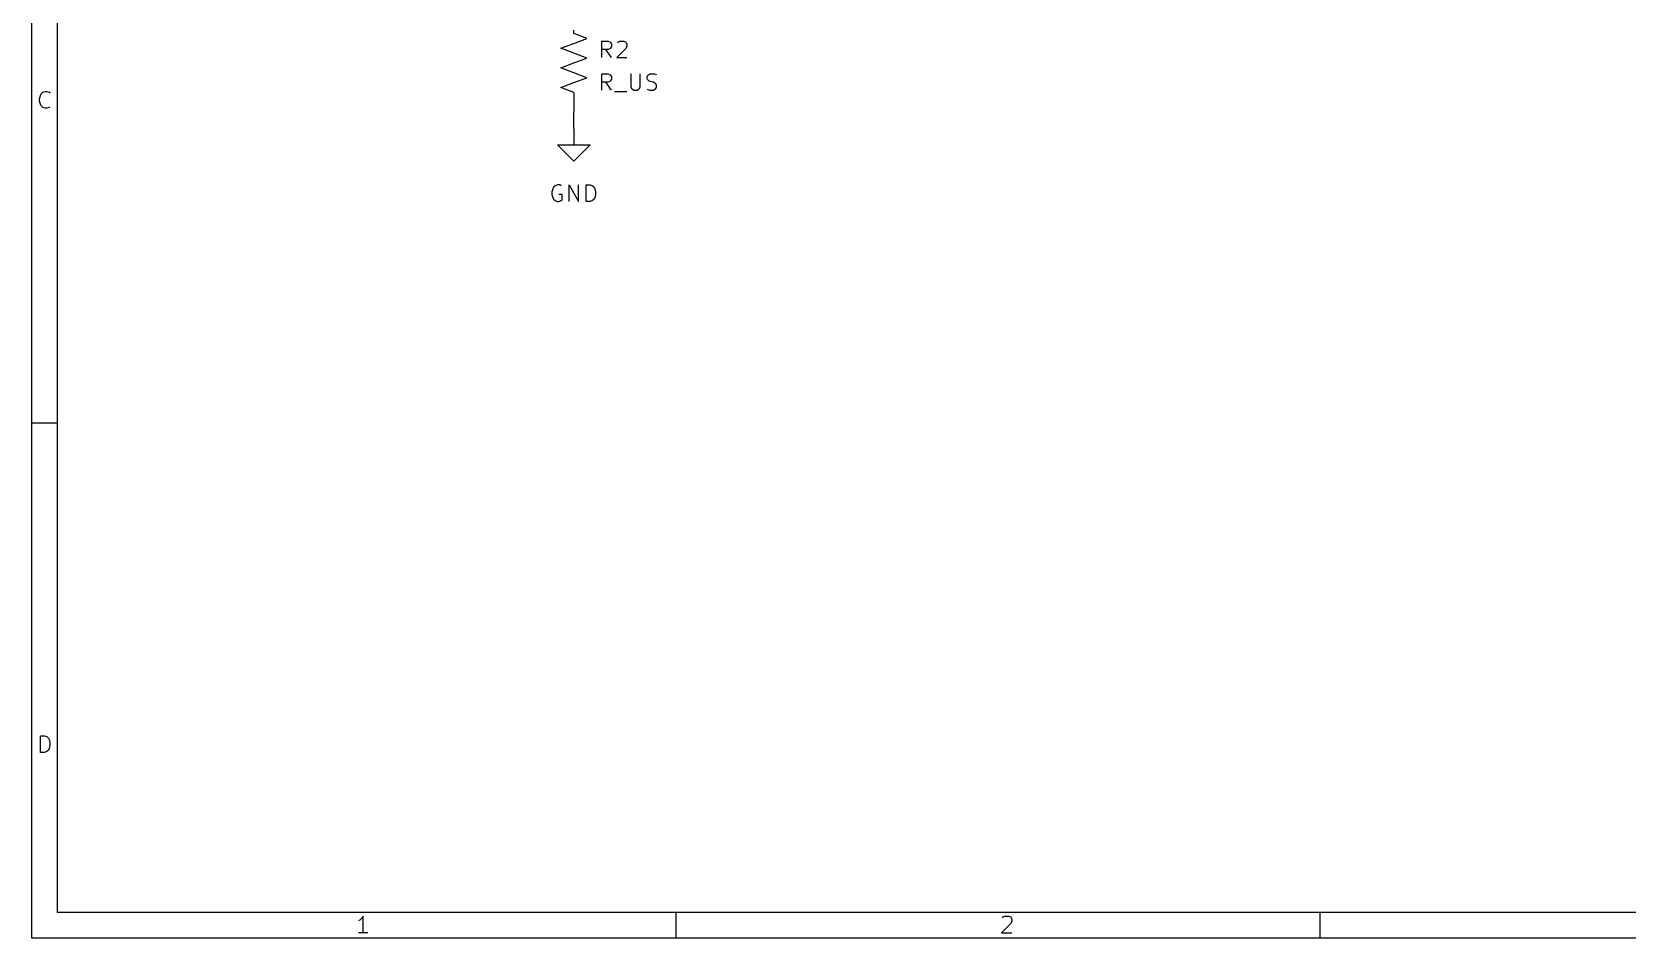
# Model space of a CAD drawing. Extents: x 0.4 to 11.3, y -7.9 to -0.4.
# Drawn here: x 0.394 to 5.27, y -7.874 to -5.105 of the extents above; entities that cross this region are included whole.
import ezdxf

# ---------------------------------------------------------------- set-up
doc = ezdxf.new("R2010")
doc.units = 0
doc.header["$MEASUREMENT"] = 0
for name, color, linetype in [('CYAN2', 4, 'CONTINUOUS'), ('GREEN3', 91, 'CONTINUOUS'), ('RED2', 1, 'CONTINUOUS')]:
    doc.layers.add(name, color=color, linetype=linetype)

msp = doc.modelspace()

# ---------------------------------------------------------------- linework, layer by layer
at = {"layer": 'CYAN2', "linetype": 'CONTINUOUS'}
for p, q in [((2.1363, -5.1828), (2.1363, -5.1328)), ((2.1363, -5.1328), (2.1553, -5.1328)), ((2.1553, -5.159), (2.1363, -5.159)), ((2.1649, -5.1828), (2.1482, -5.159)), ((2.1553, -5.1328), (2.1601, -5.1352)), ((2.1601, -5.1566), (2.1553, -5.159)), ((2.1601, -5.1352), (2.1625, -5.1376)), ((2.1625, -5.1542), (2.1601, -5.1566)), ((2.1625, -5.1376), (2.1649, -5.1423)), ((2.1649, -5.1495), (2.1625, -5.1542)), ((2.1649, -5.1423), (2.1649, -5.1495)), ((2.2101, -5.1542), (2.1815, -5.1828)), ((2.1839, -5.1376), (2.1863, -5.1352)), ((2.1863, -5.1352), (2.191, -5.1328)), ((2.191, -5.1328), (2.2029, -5.1328)), ((2.2029, -5.1328), (2.2077, -5.1352)), ((2.2077, -5.1352), (2.2101, -5.1376)), ((2.2101, -5.1376), (2.2125, -5.1423)), ((2.2125, -5.1471), (2.2101, -5.1542)), ((2.2125, -5.1423), (2.2125, -5.1471)), ((2.1815, -5.1828), (2.2125, -5.1828)), ((2.1363, -5.2828), (2.1363, -5.2328)), ((2.1363, -5.2328), (2.1553, -5.2328)), ((2.1553, -5.259), (2.1363, -5.259)), ((2.1649, -5.2828), (2.1482, -5.259)), ((2.1553, -5.2328), (2.1601, -5.2352)), ((2.1601, -5.2566), (2.1553, -5.259)), ((2.1601, -5.2352), (2.1625, -5.2376)), ((2.1625, -5.2542), (2.1601, -5.2566)), ((2.1625, -5.2376), (2.1649, -5.2423)), ((2.1649, -5.2495), (2.1625, -5.2542)), ((2.1649, -5.2423), (2.1649, -5.2495)), ((2.2244, -5.2328), (2.2244, -5.2733)), ((2.2529, -5.2733), (2.2529, -5.2328)), ((2.2744, -5.2423), (2.2768, -5.2376)), ((2.2744, -5.2471), (2.2744, -5.2423)), ((2.2768, -5.2518), (2.2744, -5.2471)), ((2.2768, -5.2376), (2.2791, -5.2352)), ((2.2791, -5.2542), (2.2768, -5.2518)), ((2.2791, -5.2352), (2.2839, -5.2328)), ((2.2839, -5.2566), (2.2791, -5.2542)), ((2.2839, -5.2328), (2.2958, -5.2328)), ((2.2934, -5.259), (2.2839, -5.2566)), ((2.2982, -5.2614), (2.2934, -5.259)), ((2.2958, -5.2328), (2.3029, -5.2352)), ((2.3006, -5.2638), (2.2982, -5.2614)), ((2.3029, -5.2685), (2.3006, -5.2638)), ((2.1744, -5.2876), (2.2125, -5.2876)), ((2.2244, -5.2733), (2.2268, -5.278)), ((2.2268, -5.278), (2.2291, -5.2804)), ((2.2291, -5.2804), (2.2339, -5.2828)), ((2.2339, -5.2828), (2.2434, -5.2828)), ((2.2434, -5.2828), (2.2482, -5.2804)), ((2.2482, -5.2804), (2.2506, -5.278)), ((2.2506, -5.278), (2.2529, -5.2733)), ((2.2744, -5.2804), (2.2815, -5.2828)), ((2.2815, -5.2828), (2.2934, -5.2828)), ((2.2934, -5.2828), (2.2982, -5.2804)), ((2.2982, -5.2804), (2.3006, -5.278)), ((2.3006, -5.278), (2.3029, -5.2733)), ((2.3029, -5.2733), (2.3029, -5.2685)), ((1.9857, -5.5847), (1.9833, -5.5942)), ((1.9833, -5.5942), (1.9833, -5.6014)), ((1.9833, -5.6014), (1.9857, -5.6109)), ((1.9881, -5.5799), (1.9857, -5.5847)), ((1.9929, -5.5752), (1.9881, -5.5799)), ((2, -5.5728), (1.9929, -5.5752)), ((2.0071, -5.5728), (2, -5.5728)), ((2.0143, -5.6014), (2.0048, -5.6014)), ((2.0119, -5.5752), (2.0071, -5.5728)), ((2.0143, -5.618), (2.0143, -5.6014)), ((2.0357, -5.6228), (2.0357, -5.5728)), ((2.0357, -5.5728), (2.0643, -5.6228)), ((2.0643, -5.6228), (2.0643, -5.5728)), ((2.0881, -5.6228), (2.0881, -5.5728)), ((2.0881, -5.5728), (2.1, -5.5728)), ((2.1, -5.5728), (2.1071, -5.5752)), ((2.1071, -5.5752), (2.1119, -5.5799)), ((2.1119, -5.5799), (2.1143, -5.5847)), ((2.1143, -5.5847), (2.1167, -5.5942)), ((2.1167, -5.6014), (2.1143, -5.6109)), ((2.1167, -5.5942), (2.1167, -5.6014)), ((1.9857, -5.6109), (1.9881, -5.6157)), ((1.9881, -5.6157), (1.9929, -5.6204)), ((1.9929, -5.6204), (2, -5.6228)), ((2, -5.6228), (2.0048, -5.6228)), ((2.0048, -5.6228), (2.0119, -5.6204)), ((2.0119, -5.6204), (2.0143, -5.618)), ((2.1, -5.6228), (2.0881, -5.6228)), ((2.1071, -5.6204), (2.1, -5.6228)), ((2.1119, -5.6157), (2.1071, -5.6204)), ((2.1143, -5.6109), (2.1119, -5.6157))]:
    msp.add_line(p, q, dxfattribs=at)
at = {"layer": 'GREEN3', "linetype": 'CONTINUOUS'}
msp.add_line((2.05, -5.4), (2.05, -5.35), dxfattribs=at)
at = {"layer": 'RED2', "linetype": 'CONTINUOUS'}
for p, q in [((0.3937, -7.8743), (0.3937, -0.3937)), ((0.4724, -7.7956), (0.4724, -0.4724)), ((2.05, -5.11), (2.05, -5.1)), ((2.09, -5.125), (2.05, -5.11)), ((2.01, -5.155), (2.05, -5.14)), ((2.05, -5.17), (2.01, -5.155)), ((2.05, -5.14), (2.09, -5.125)), ((2.01, -5.215), (2.05, -5.2)), ((2.05, -5.23), (2.01, -5.215)), ((2.09, -5.185), (2.05, -5.17)), ((2.05, -5.2), (2.09, -5.185)), ((2.01, -5.275), (2.05, -5.26)), ((2.09, -5.245), (2.05, -5.23)), ((2.05, -5.26), (2.09, -5.245)), ((0.4172, -5.3091), (0.4197, -5.2993)), ((0.4172, -5.3164), (0.4172, -5.3091)), ((0.4197, -5.2993), (0.4221, -5.2945)), ((0.4221, -5.2945), (0.427, -5.2896)), ((0.427, -5.2896), (0.4343, -5.2872)), ((0.4343, -5.2872), (0.4392, -5.2872)), ((0.4392, -5.2872), (0.4465, -5.2896)), ((0.4465, -5.2896), (0.4489, -5.292)), ((2.05, -5.29), (2.01, -5.275)), ((2.05, -5.29), (2.05, -5.3)), ((2.05, -5.3), (2.05, -5.35)), ((0.4197, -5.3261), (0.4172, -5.3164)), ((0.4221, -5.331), (0.4197, -5.3261)), ((0.427, -5.3359), (0.4221, -5.331)), ((0.4343, -5.3383), (0.427, -5.3359)), ((0.4392, -5.3383), (0.4343, -5.3383)), ((0.4465, -5.3359), (0.4392, -5.3383)), ((0.4489, -5.3335), (0.4465, -5.3359)), ((2.05, -5.4), (2.05, -5.45)), ((2.05, -5.5), (2, -5.45)), ((2, -5.45), (2.05, -5.45)), ((2.05, -5.45), (2.1, -5.45)), ((2.1, -5.45), (2.05, -5.5)), ((0.3937, -6.2992), (0.4724, -6.2992)), ((0.4197, -7.3068), (0.4197, -7.2557)), ((0.4197, -7.2557), (0.4319, -7.2557)), ((0.4319, -7.2557), (0.4392, -7.2581)), ((0.4392, -7.2581), (0.444, -7.263)), ((0.444, -7.263), (0.4465, -7.2678)), ((0.4319, -7.3068), (0.4197, -7.3068)), ((0.4392, -7.3044), (0.4319, -7.3068)), ((0.444, -7.2995), (0.4392, -7.3044)), ((0.4465, -7.2946), (0.444, -7.2995)), ((0.4465, -7.2678), (0.4489, -7.2776)), ((0.4489, -7.2849), (0.4465, -7.2946)), ((0.4489, -7.2776), (0.4489, -7.2849)), ((11.2206, -7.7956), (0.4724, -7.7956)), ((2.3622, -7.7956), (2.3622, -7.8743)), ((4.3307, -7.7956), (4.3307, -7.8743)), ((1.3965, -7.8193), (1.3916, -7.8217)), ((1.4013, -7.8144), (1.3965, -7.8193)), ((1.4062, -7.8071), (1.4013, -7.8144)), ((1.4062, -7.8583), (1.4062, -7.8071)), ((3.3869, -7.8291), (3.3576, -7.8583)), ((3.3601, -7.812), (3.3625, -7.8096)), ((3.3625, -7.8096), (3.3674, -7.8071)), ((3.3674, -7.8071), (3.3796, -7.8071)), ((3.3796, -7.8071), (3.3845, -7.8096)), ((3.3845, -7.8096), (3.3869, -7.812)), ((3.3869, -7.812), (3.3893, -7.8169)), ((3.3893, -7.8217), (3.3869, -7.8291)), ((3.3893, -7.8169), (3.3893, -7.8217)), ((11.2993, -7.8743), (0.3937, -7.8743)), ((1.4208, -7.8583), (1.3916, -7.8583)), ((3.3576, -7.8583), (3.3893, -7.8583))]:
    msp.add_line(p, q, dxfattribs=at)

doc.saveas('drawing.dxf')
